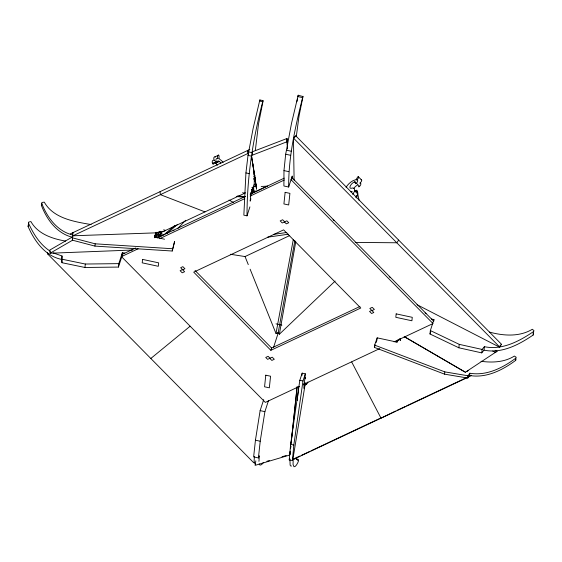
<?xml version="1.0" encoding="UTF-8"?>
<svg xmlns="http://www.w3.org/2000/svg" width="562" height="562" viewBox="0 0 562 562"><rect width="100%" height="100%" fill="white"/><g stroke="black" fill="none" stroke-linecap="round" stroke-linejoin="round"><path stroke-width="0.84" d="M161.561 231.825A1.665 0.71 -44.6 0 1 161.336 231.994L161.076 232.773A2.775 1.187 -44.6 0 1 160.816 233.434L159.706 235.288L158.287 235.914A2.374 1.019 -44.6 0 1 157.135 236.026L155.632 234.818A1.728 0.738 -44.6 0 1 155.4 235.035L154.74 235.541L155.899 236.714A1.658 0.71 -44.6 0 0 156.215 236.49L156.559 236.209A1.728 0.738 -44.6 0 0 156.791 235.991L156.805 235.97A2.044 0.871 -44.6 0 0 157.114 235.626M254.298 172.71L254.256 183.641L250.94 193.848L250.174 201.119L250.905 198.857M296.3 136.587L298.991 116.264L302.995 96.552L298.183 95.224L291.53 123.296L285.672 154.227L283.972 170.602L283.901 185.987L288.671 187.013L292.247 176.018L291.917 179.109M288.671 187.013C288.454 156.264 295.542 125.93 302.953 96.25M258.949 461.346L259.3 455.824L258.415 457.925L253.638 456.899L255.443 440.201L260.129 410.625L263.697 399.631M245.355 192.815A7.65 3.267 -44.6 0 0 243.908 193.595L243.929 193.209M255.324 150.567L258.492 124.061L263.065 101.062L263.009 100.626L259.848 99.952L253.111 128.529L248.004 155.4L245.924 172.913L243.852 215.155L247.013 215.836L249.893 206.879M247.013 215.836C246.957 176.861 253.033 138.21 263.009 100.626M289.929 459.273L290.125 465.125L290.835 466.074L291.53 465.975M254.361 456.407C254.523 458.803 253.202 462.554 255.457 464.177M296.771 457.222L297.017 459.646L297.72 460.426C300.291 458.283 296.097 467.577 294.003 466.755L293.048 464.444L293.216 458.466L292.395 460.545L289.226 459.871L290.645 444.38L299.82 380.291L302.18 373.14L305.342 373.821L303.803 388.356L305.082 384.429M292.395 460.545L293.814 445.062L302.988 380.973L305.342 373.821M121.757 256.869L118.442 267.076L84.953 267.477L61.968 262.714L61.672 259.419C45.157 256.146 34.521 241.091 28.149 226.605L28.507 223.163A2.15 1.524 6 0 1 28.753 222.088L30.917 221.561C37.759 233.961 52.463 238.857 65.663 241.091M172.218 251.017L174.627 241.386L172.218 251.017L94.929 246.1L72.379 240.171L72.343 237.227C57.043 233.518 46.871 219.679 41.511 205.657L41.75 203.374A1.721 1.222 6 0 1 42.08 202.439L44.279 202.137C53.453 218.4 74.31 221.702 91.135 224.561M61.672 259.419L62.038 255.977L53.228 252.921M61.968 262.714L62.038 255.977M72.343 237.227L72.589 234.944C57.282 231.235 47.117 217.396 41.75 203.374M72.379 240.171L72.589 234.944M84.953 267.477L85.319 264.035L118.807 263.634L122.375 252.64L124.792 253.16M94.929 246.1L95.168 243.817L72.617 237.895M118.442 267.076L118.807 263.634M122.01 256.089L122.375 252.64M289.88 454.784L290.252 451.3L289.88 454.784L288.692 455.346L255.085 465.364L255.822 460.847M290.526 448.687L290.807 446.073L290.533 448.687M291.545 439.105L297.087 386.846M301.92 375.564L302.18 373.14M305.307 378.83L305.475 377.214M481.037 361.289C492.298 362.841 504.557 362.286 514.378 356.062L516.106 357.214A1.721 1.222 6 0 1 515.825 358.156C502.772 367.864 486.566 376.083 469.832 373.231L469.593 375.507L467.774 378.057L444.57 374.159L374.376 347.393L374.615 345.11L377.193 337.853L397.362 342.188L398.128 339.827M377.032 339.378L377.193 337.853M489.467 332.093C503.447 335.907 519.499 337.045 532.333 329.262L533.9 330.589A2.15 1.524 6 0 1 533.457 331.622C519.281 341.26 502.07 350.428 484.374 346.691L484.008 350.133L481.746 352.88L458.866 347.794L429.993 333.997L430.359 330.554L433.927 319.56L431.518 319.04M433.927 319.56L433.752 321.281L291.699 177.374M444.57 374.159L444.809 371.875L374.615 345.11M458.866 347.794L459.231 344.351L430.359 330.554M467.774 378.057L468.013 375.774L469.832 373.231M481.746 352.88L482.112 349.438L484.374 346.691M469.593 375.507C486.32 378.367 502.533 370.14 515.579 360.439L515.825 358.156M484.008 350.133C501.704 353.87 518.916 344.703 533.092 335.064L533.457 331.622M258.415 457.925L260.213 441.226L264.899 411.651L268.474 400.657M291.559 439.098L297.143 386.818M297.263 400.551L297.544 397.938M297.734 396.196L298.752 386.607M159.46 231.72L158.329 233.827L156.615 234.452A1.819 0.78 -44.6 0 1 156.44 234.403L156.081 234.375M305.166 384.169L293.048 458.318L293.561 459.294L468.469 377.032L470.085 376.006L469.572 375.023M250.125 269.198L275.984 333.477L293.329 239.37M335.149 281.056L279.377 334.207L278.183 332.802L294.874 240.578M295.774 241.681L279.377 334.207M298.029 96.643L298.183 95.224M259.707 101.49L259.848 99.952M296.855 101.792L297.6 98.462M299.518 386.333L265.348 402.399L121.462 256.623L122.193 254.368L135.702 248.011M155.99 232.345L154.459 237.059L164.547 239.222M154.733 237.768L156.517 232.275M157.992 237.557L158.779 235.127M250.336 196.229L251.917 191.361M252.949 188.193L253.462 186.605L256.272 186.598M270.863 350.309L360.762 308.025L283.613 229.858L193.707 272.141L270.863 350.309L271.601 348.047L359.919 306.508M273.462 347.653L278.323 332.683M429.993 333.997L430.759 331.643M356.477 197.908L357.734 194.136M374.376 347.393L375.233 344.977M376.09 342.553L376.954 340.136M289.226 459.871L289.774 458.48M358.64 186.436L358.732 186.914L359.554 186.408A3.182 1.363 -44.6 0 0 359.975 183.177M155.976 234.853A2.374 1.019 -44.6 0 0 157.128 234.747L158.547 234.115L159.657 232.261A2.775 1.187 -44.6 0 0 159.903 231.635L159.959 231.214L161.118 232.394M162.228 231.291L162.446 231.389A2.374 1.019 -44.6 0 0 163.605 231.277A7.65 3.267 -44.6 0 1 164.982 230.722L165.256 230.209M303.775 384.837L304.07 384.9A2.374 1.019 -44.6 0 0 305.229 384.787L306.641 384.155L307.751 382.301A2.775 1.187 -44.6 0 0 307.927 381.921M255.408 178.842L255.225 179.208A4.096 1.749 -44.6 0 0 254.972 179.917L254.691 181.624A4.573 1.953 -44.6 0 1 255.45 181.273M306.48 383.776L306.81 383.221M294.109 180.212L293.462 138.505L295.76 135.835L501.599 344.38L499.302 347.042L417.067 304.709M293.462 138.505L295.76 135.835M398.676 240.107L396.8 242.777L355.219 242.419M499.302 347.042L500.707 345.04M254.853 175.295L254.179 176.018A1.075 0.464 -44.6 0 1 253.736 176.292M263.248 462.624C262.566 463.931 259.827 466.706 259.208 463.903M254.256 190.455L252.289 192.97L250.652 192.689M254.628 186.837L256.181 184.968M253.947 173.981L253.876 174.065A2.241 0.955 -44.6 0 0 253.729 174.255M346.08 187.287A8.409 3.597 -44.6 0 1 354.348 180.177A2.993 1.279 -44.6 0 0 355.957 179.496A2.705 1.159 -44.6 0 0 357.376 177.269L358.24 176.601A2.634 1.124 -44.6 0 1 358.359 178.021A2.634 1.124 -44.6 0 1 356.568 180.03A3.182 1.363 -44.6 0 1 357.741 180.795A3.182 1.363 -44.6 0 1 356.399 183.219L355.577 183.718L355.486 183.24A2.698 1.152 -44.6 0 0 354.425 181.919A4.348 1.862 -44.6 0 0 350.323 185.818A4.348 1.862 -44.6 0 0 351.208 188.277A8.121 3.47 -44.6 0 1 354.566 190.722L357.72 193.911A5.859 2.508 -44.6 0 1 356.013 197.199M255.204 190.862L253.708 192.541M254.769 178.428L255.19 178.077A1.841 0.787 -44.6 0 0 255.267 178.189L255.562 178.33M177.747 228.495L185.629 220.304M254.663 178.54L254.129 178.997A1.37 0.583 -44.6 0 1 253.729 179.215M174.887 225.432L164.223 234.565L158.013 237.487M177.48 224.449L167.174 233.286L166.507 232.612M254.312 462.273L253.736 462.751L47.896 254.207L48.473 253.736M150.82 358.479L190.075 326.262M397.713 340.417L397.172 340.881A1.819 0.78 -44.6 0 1 396.898 341.134L396.14 341.626M404.219 336.652L465.392 372.234L497.047 351.278L495.094 350.274M254.986 177.88L253.785 178.737M293.561 459.294L295.183 458.276M497.047 351.278L495.34 352.36L492.733 351.018M466.586 371.672L468.287 370.597M72.919 236.672L49.73 250.097L50.06 253.237L132.653 250.02M50.06 253.237L72.505 240.248M155.632 234.818L155.709 234.775A2.044 0.871 -44.6 0 0 156.419 233.019A1.812 0.773 -44.6 0 0 155.976 232.724M255.26 180.915L255.338 179.924A3.007 1.286 -44.6 0 1 255.38 179.65M249.83 149.45L70.334 233.876M214.431 160.409A2.634 1.517 64.8 0 1 213.813 157.936A2.634 1.517 64.8 0 1 214.958 156.861L218.639 155.133L219.187 156.103A2.705 1.56 64.8 0 0 219.299 158.66A2.993 1.721 64.8 0 0 220.733 159.987A8.409 4.84 64.8 0 1 223.1 162.537M213.504 163.865A0.822 0.471 64.8 0 1 212.443 163.331L216.117 161.603A0.822 0.471 64.8 0 0 217.192 162.053A2.698 1.553 64.8 0 1 219.405 161.427A4.348 2.501 64.8 0 1 220.817 163.373M213.518 163.781L217.192 162.053M214.93 162.692A2.698 1.553 64.8 0 1 215.724 163.163L219.405 161.427M73.369 233.09L72.631 232.801L72.948 235.787L247.849 153.517L248.594 153.805L248.615 155.519M256.504 189.05L251.474 155.505L287.344 141.631L287.006 138.491L252.331 151.803L252.661 154.95M161.013 232.563L244.997 193.061M251.832 190.3L252.528 189.97L253.687 191.143L251.593 192.134L251.706 191.719A1.848 0.794 -44.6 0 0 252.317 191.347M157.156 237.923L245.355 196.433M250.125 194.192L284.295 178.119M121.462 256.623L138.147 248.776M159.601 238.681L244.625 198.695M250.188 196.075L284.358 180.002M182.517 269.563L180.114 270.694L182.214 272.823L184.617 271.699L180.669 267.695L182.868 266.662L184.933 268.748L182.734 269.781M355.648 190.834L356.87 190.258L359.209 200.592M230.329 254.256L245.046 256.56L289.718 235.548M278.478 333.104L275.984 333.477M371.742 310.379L369.543 311.418L371.608 313.505L373.807 312.472L369.852 308.468L372.255 307.337L374.362 309.465L371.96 310.596M303.494 384.464L379.779 348.58M394.081 341.858L433.014 323.543L290.968 179.629M399.933 340.34L400.629 340.017A1.784 0.766 -44.6 0 1 400.369 339.104A1.981 0.843 -44.6 0 0 400.608 338.633M292.893 459.351L299.939 456.035M301.527 455.29L309.465 451.553M311.053 450.808L380.874 417.966M395.515 411.082L381.015 418.163L351.7 361.991M397.102 410.337L405.033 406.607M406.621 405.855L471.616 375.283M155.625 237.206L155.899 236.714A1.848 0.794 -44.6 0 1 154.993 237.009M251.144 193.742L267.301 186.155M361.078 179.812L361.394 179.798A2.634 1.124 -44.6 0 1 359.975 183.029M304.541 383.389L305.482 382.982L306.641 384.155M305.854 384.092L304.709 384.492M398.1 340.579A1.728 0.738 -44.6 0 1 397.952 340.537L397.46 340.972A2.374 1.019 -44.6 0 1 395.971 342.11M306.164 384.38L305.061 383.186M266.873 461.276L269.395 460.524M281.998 456.773L286.198 455.515M355.317 190.687L356.87 190.258M276.328 333.315L278.183 332.809M350.73 191.881L352.241 191.509M252.155 187.532L252.233 187.518A1.812 0.773 -44.6 0 0 252.05 187.497M273.834 234.347L286.831 232.471M267.561 237.199L288.355 234.206M214.958 156.861L215.372 157.079M267.35 186.148L261.211 186.472M158.294 232.773L72.948 235.787M501.178 344.373L501.599 344.38M95.168 243.817L172.457 248.734M237.319 195.998L245.046 196.609M236.258 196.531L244.006 197.143L243.346 196.468M444.809 371.875L468.013 375.774M62.333 259.272L85.319 264.035M297.677 96.559L302.454 97.584M259.475 100.97L262.637 101.652M286.746 150.279L291.523 151.304M285.672 154.227L290.442 155.252M248.966 151.986L252.127 152.667M248.004 155.4L251.165 156.081M283.972 170.602L288.749 171.628M245.924 172.913L249.092 173.588M276.005 323.874L281.906 325.145M299.82 380.291L302.988 380.973M260.129 410.625L264.899 411.651M290.645 444.38L293.814 445.062M255.443 440.201L260.213 441.226M296.118 459.147L298.555 459.744M459.231 344.351L482.112 349.438M254.818 176.665L254.684 176.559A2.501 1.068 -44.6 0 1 254.881 175.288M248.594 153.805L248.278 150.82L247.533 150.532L247.849 153.517M204.968 211.888L160.402 194.656L160.079 191.656M229.015 200.065L233.63 202.552M404.282 336.624L465.392 372.234M50.468 251.347C40.12 244.863 33.453 234.052 28.507 223.163M256.356 186.155L254.509 184.561L256.609 186.696L254.495 184.252M251.671 191.67L251.685 191.684A1.658 0.71 -44.6 0 1 251.488 191.705M358.24 176.601L361.394 179.798M356.399 183.219L359.554 186.408M354.425 181.919L355.999 183.514M293.884 138.512L499.723 347.049M284.702 221.821L282.637 219.735L280.185 220.887L282.25 222.974L286.852 220.81L288.742 222.721L286.339 223.852L284.449 221.941M400.629 340.017L399.47 338.837A1.784 0.766 -44.6 0 1 399.301 338.823M242.749 192.422L243.908 193.595M163.823 229.542L164.982 230.722M195.056 270.505L271.601 348.047M158.547 234.115L159.706 235.288M158.119 234.319L159.278 235.492M155.646 234.797L156.805 235.97M270.027 358.226L268.137 356.308L265.735 357.439L267.624 359.357L272.226 357.186L274.291 359.28L271.839 360.432L269.774 358.338M533.197 333.322L533.535 334.032A2.15 1.524 6 0 1 533.092 335.064M515.705 359.167L515.867 359.497A1.721 1.222 6 0 1 515.579 360.439M245.046 256.56L248.278 264.604M47.398 252.654L47.896 254.207M251.474 155.505L256.567 189.022M252.816 163.542L256.3 186.767M287.027 139.805L287.365 142.952M287.344 141.631L287.456 149.078M287.006 138.491L287.112 145.059M248.278 150.82L248.313 153.391M216.117 161.603A3.182 1.834 64.8 0 1 216.244 158.92A3.182 1.834 64.8 0 1 218.197 158.821A2.634 1.517 64.8 0 1 217.48 156.278A2.634 1.517 64.8 0 1 218.639 155.133M212.443 163.331A3.182 1.834 64.8 0 1 214.382 160.465M215.724 163.163A4.348 2.501 64.8 0 1 217.262 165.354M303.909 384.668A2.044 0.871 -44.6 0 1 303.754 384.844M304.07 383.614A2.374 1.019 -44.6 0 1 303.719 383.755M397.931 340.551A2.044 0.871 -44.6 0 1 397.763 340.291M400.327 339.118A1.848 0.794 -44.6 0 1 399.884 339.673M28.149 226.605A2.15 1.524 6 0 1 28.388 225.531M255.197 178.056A2.803 1.194 -44.6 0 1 255.155 177.887M41.511 205.657A1.721 1.222 6 0 1 41.841 204.723M333.048 219.714A4.967 3.463 18 0 1 333.99 220.487M389.234 276.455A4.967 3.463 18 0 1 389.923 277.34M425.09 312.971A4.967 3.463 18 0 1 426.031 313.737M173.138 230.792A4.967 3.463 18 0 1 173.981 230.237M354.566 190.722A5.859 2.508 -44.6 0 1 352.62 194.29M353.709 188.593A4.348 1.862 -44.6 0 1 357.376 185.207M356.238 191.228A8.121 3.47 -44.6 0 1 357.72 193.911M356.484 195.85A2.824 1.623 64.8 0 1 356.027 197.417M156.454 232.984A1.602 0.681 -44.6 0 0 157.838 232.429A1.798 0.766 -44.6 0 0 158.421 231.797M161.336 232.015A1.834 0.787 -44.6 0 1 160.62 232.317M253.209 188.67A1.812 0.773 -44.6 0 1 253.35 188.663M252.514 189.991A1.784 0.759 -44.6 0 1 252.268 189.064L253.406 190.244A1.848 0.794 -44.6 0 1 253.181 190.532M252.261 187.483A1.981 0.843 -44.6 0 1 252.219 189.071A1.848 0.794 -44.6 0 1 251.523 189.886M253.673 191.164A1.784 0.759 -44.6 0 1 253.427 190.237M253.42 188.656A1.981 0.843 -44.6 0 1 253.378 190.244M142.572 259.398L142.207 262.84L158.301 266.297L158.667 262.854L142.572 259.398M265.791 375.191L264.562 386.797L269.339 387.822L270.561 376.217L265.791 375.191M285.138 192.337L283.908 203.943L288.685 204.968L289.915 193.363L285.138 192.337M291.362 440.847L291.081 443.46L291.369 440.847M396.175 313.87L395.81 317.312L411.904 320.769L412.269 317.326L396.175 313.87M161.498 233.026L159.046 235.232L159.791 236.483L162.235 234.27L161.498 233.026"/></g></svg>
